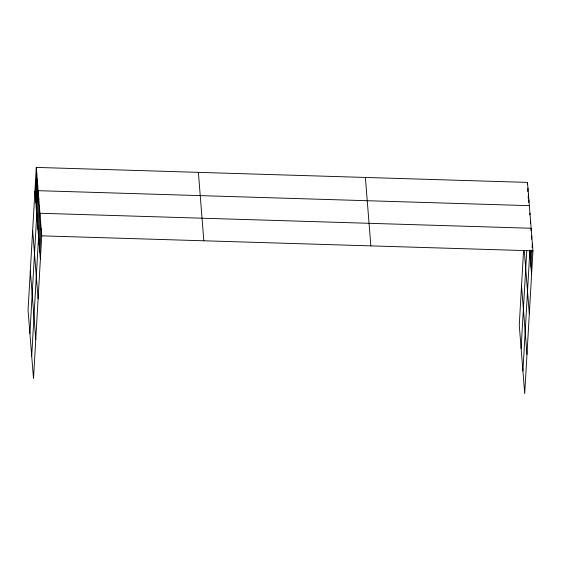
<?xml version="1.0" encoding="UTF-8"?>
<svg xmlns="http://www.w3.org/2000/svg" width="561" height="561" viewBox="0 0 561 561"><rect width="100%" height="100%" fill="white"/><g stroke="black" fill="none" stroke-linecap="round" stroke-linejoin="round"><path stroke-width="0.84" d="M36.283 167.409L28.05 310.17L33.506 378.605L41.738 235.844L36.283 167.409L527.494 182.395L532.95 250.83L524.717 393.591L519.262 325.156L523.567 250.451M35.378 196.939L36.745 173.223M35.841 202.752L37.208 179.043M36.304 208.573L37.671 184.857M29.908 333.437L38.134 190.677L529.346 205.663M37.37 221.918L38.737 198.201M37.973 229.442L39.34 205.733M31.704 356.018L39.936 213.257L531.148 228.25L531.001 230.788M39.172 244.498L40.539 220.789M39.775 252.029L41.142 228.313M527.396 184.092L527.494 182.395M527.761 191.603L527.957 188.215M528.174 198.264L528.42 194.029M528.735 202.388L528.883 199.849M521.113 348.423L526.772 250.332M529.85 214.884L529.949 213.194M530.404 223.257L530.552 220.718M522.915 371.01L529.879 250.269M530.383 259.491L530.916 250.171M531.555 239.161L531.751 235.774M530.979 267.015L531.961 250.08M532.109 247.541L532.347 243.306M41.738 235.844L532.95 250.83M529.647 250.29L531.583 274.546M524.325 251.209L529.318 313.83M521.527 285.872L526.982 354.307M365.393 177.451L370.849 245.886M198.384 172.353L203.839 240.788M34.915 191.119L40.371 259.554M32.65 230.403L38.106 298.845M30.315 270.886L35.771 339.321"/></g></svg>
